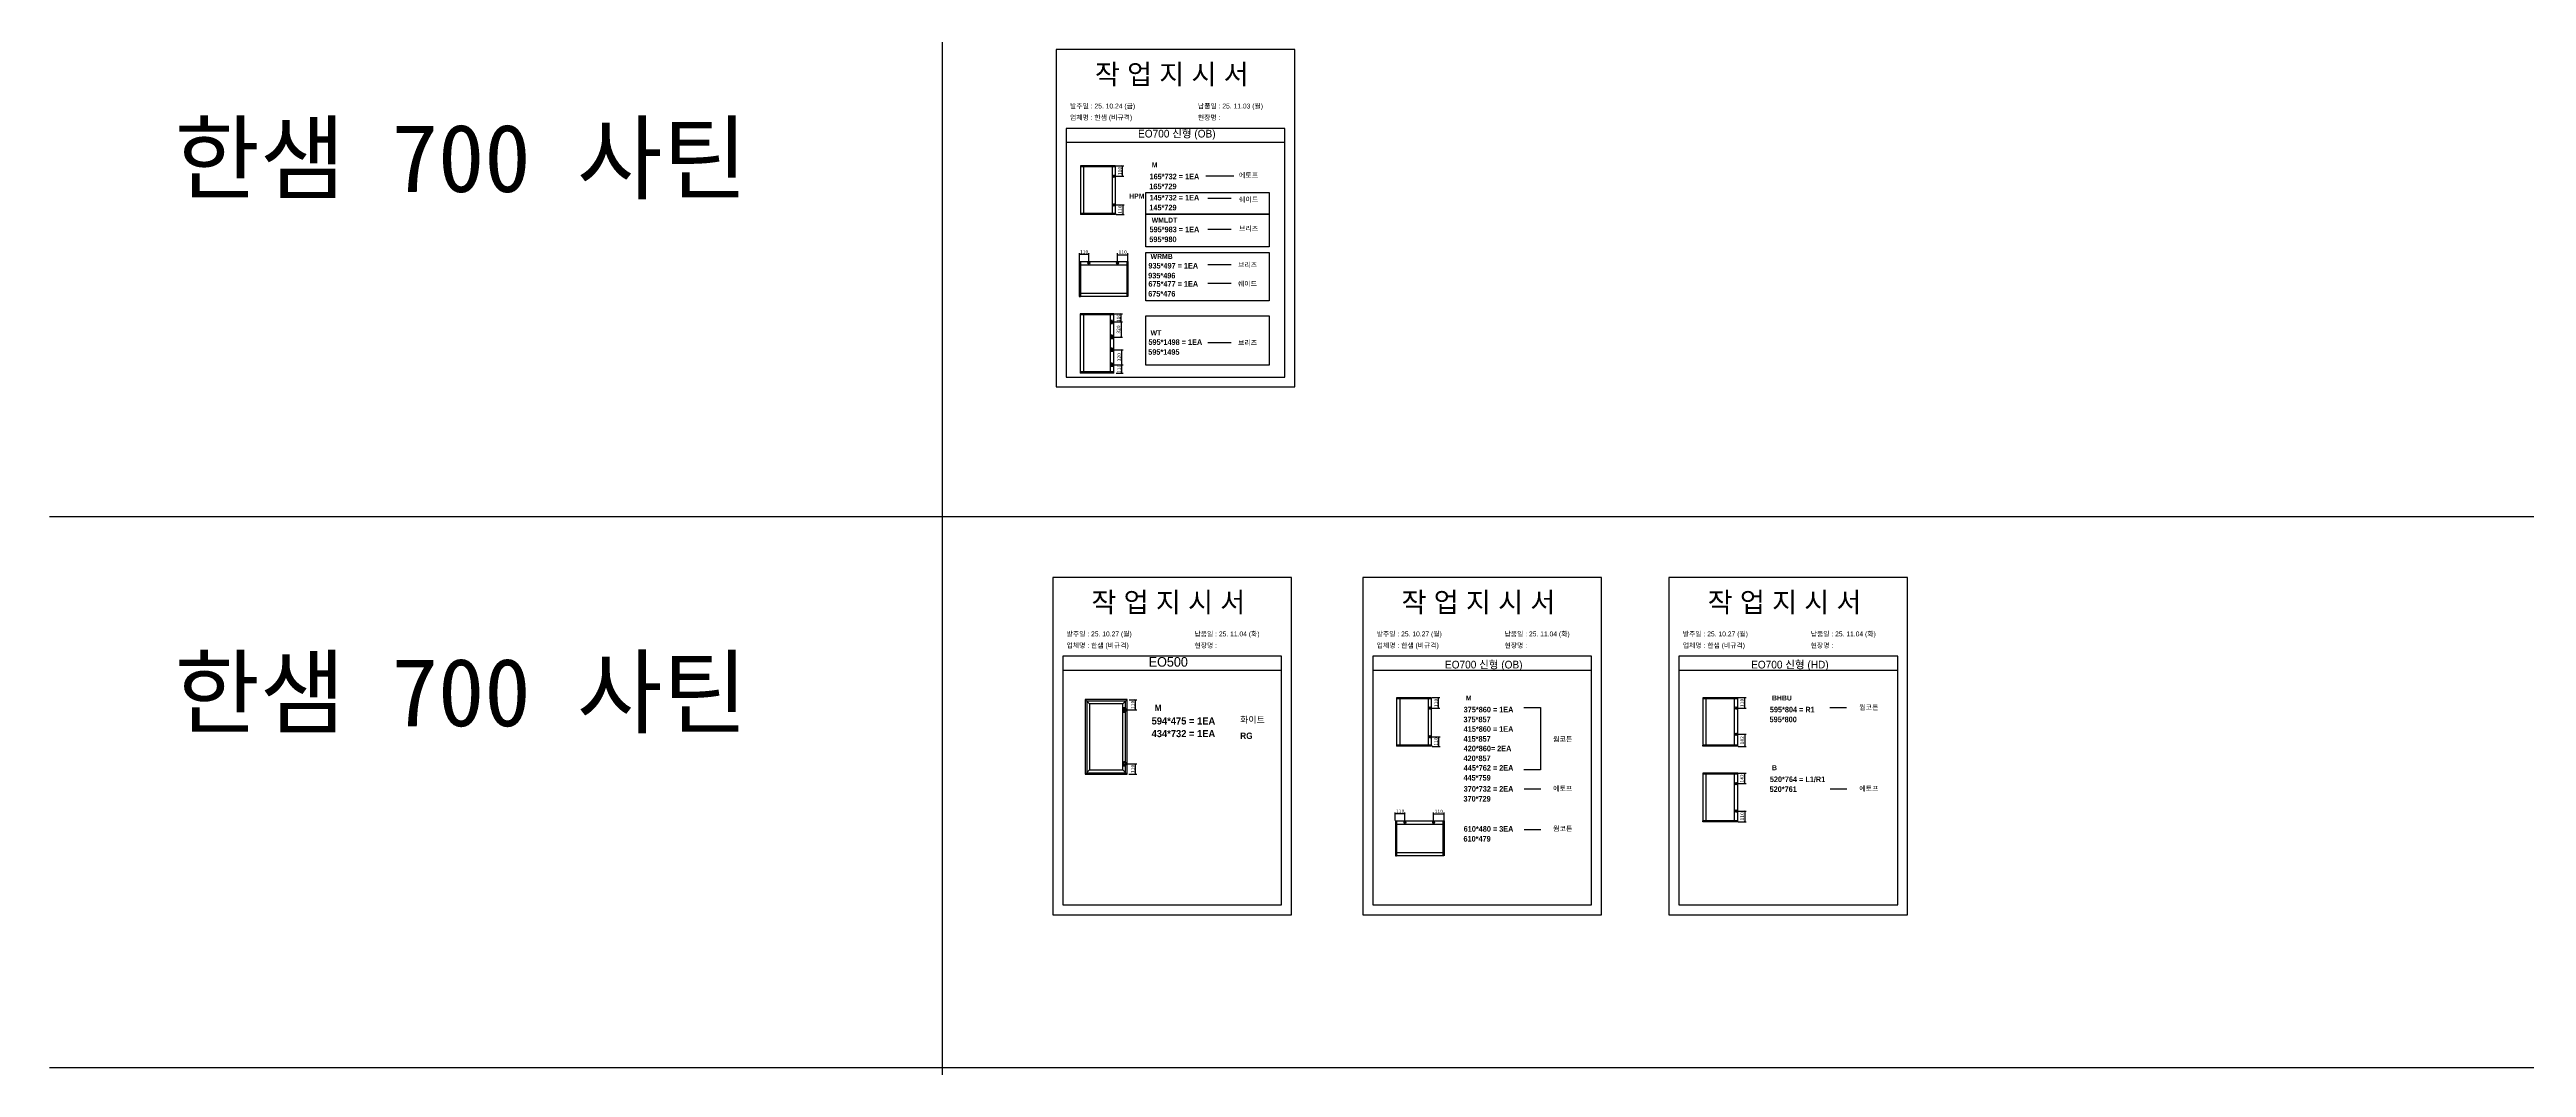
# Model space of a CAD drawing. Header units: millimetres. Extents: x -44117 to 256353, y -2095463 to 65325.
# Drawn here: x 104016 to 121449, y -416135 to -408967 of the extents above; entities that cross this region are included whole.
import ezdxf

# ---------------------------------------------------------------- set-up
doc = ezdxf.new("R2010")
doc.units = ezdxf.units.MM
doc.header["$LTSCALE"] = 10
doc.layers.add('Layer1', color=7, linetype='Continuous', lineweight=70)
doc.styles.add('MtX_Gulim', font='')
doc.styles.get('MtX_Gulim').set_extended_font_data('Gulim', bold=True)
doc.dimstyles.new('ISO-25', dxfattribs={"dimtxt": 2.5, "dimasz": 2.5, "dimexe": 1, "dimexo": 1, "dimtad": 1, "dimtxsty": 'Standard', "dimblk": 'ARCHTICK', "dimcen": 2.5, "dimadec": 0, "dimazin": 0, "dimtfac": 1, "dimtmove": 0, "dimatfit": 3, "dimfxl": 0, "dimarcsym": 0})

# ---------------------------------------------------------------- blocks, each defined once
blk = doc.blocks.new('_ArchTick')
at = {"color": 0, "linetype": 'ByBlock', "const_width": 0.15}
blk.add_lwpolyline([(-0.5, -0.5), (0.5, 0.5)], dxfattribs=at)
blk = doc.blocks.new('*D3658')
at = {"color": 0, "lineweight": -2}
for p, q in [((111523, -409786), (111578, -409786)), ((111523, -409860), (111578, -409860)), ((111568, -409860), (111568, -409786))]:
    blk.add_line(p, q, dxfattribs=at)
at = {"layer": 'Defpoints', "color": 0}
for p in [(111508, -409786), (111508, -409860), (111568, -409786)]:
    blk.add_point(p, dxfattribs=at)
at = {"color": 0, "lineweight": -2, "xscale": 10, "yscale": 10, "zscale": 10}
for p, rotation in [((111568, -409786), 90), ((111568, -409860), 270)]:
    blk.add_blockref('_ArchTick', p, dxfattribs=dict(at, rotation=rotation))
at = {"color": 0, "insert": (111549, -409823), "char_height": 25, "attachment_point": 5, "rotation": 90}
blk.add_mtext('110', dxfattribs=at)
blk = doc.blocks.new('*D3659')
at = {"color": 0, "lineweight": -2}
for p, q in [((111523, -410062), (111579, -410062)), ((111523, -410129), (111579, -410129)), ((111569, -410062), (111569, -410129))]:
    blk.add_line(p, q, dxfattribs=at)
at = {"layer": 'Defpoints', "color": 0}
for p in [(111508, -410062), (111508, -410129), (111569, -410129)]:
    blk.add_point(p, dxfattribs=at)
at = {"color": 0, "lineweight": -2, "xscale": 10, "yscale": 10, "zscale": 10}
for p, rotation in [((111569, -410062), 90), ((111569, -410129), 270)]:
    blk.add_blockref('_ArchTick', p, dxfattribs=dict(at, rotation=rotation))
at = {"color": 0, "insert": (111550, -410095), "char_height": 25, "attachment_point": 5, "rotation": 90}
blk.add_mtext('110', dxfattribs=at)
blk = doc.blocks.new('*D3661')
at = {"color": 0, "lineweight": -2}
for p, q in [((111532, -410457), (111532, -410402)), ((111532, -410412), (111606, -410412)), ((111606, -410457), (111606, -410402))]:
    blk.add_line(p, q, dxfattribs=at)
at = {"layer": 'Defpoints', "color": 0}
for p in [(111532, -410472), (111606, -410412), (111606, -410472)]:
    blk.add_point(p, dxfattribs=at)
at = {"color": 0, "lineweight": -2, "xscale": 10, "yscale": 10, "zscale": 10, "rotation": 180}
blk.add_blockref('_ArchTick', (111532, -410412), dxfattribs=at)
at = {"color": 0, "lineweight": -2, "xscale": 10, "yscale": 10, "zscale": 10}
blk.add_blockref('_ArchTick', (111606, -410412), dxfattribs=at)
at = {"color": 0, "insert": (111569, -410393), "char_height": 25, "attachment_point": 5}
blk.add_mtext('110', dxfattribs=at)
blk = doc.blocks.new('*D3662')
at = {"color": 0, "lineweight": -2}
for p, q in [((111264, -410457), (111264, -410401)), ((111331, -410411), (111264, -410411)), ((111331, -410457), (111331, -410401))]:
    blk.add_line(p, q, dxfattribs=at)
at = {"layer": 'Defpoints', "color": 0}
for p in [(111264, -410411), (111264, -410472), (111331, -410472)]:
    blk.add_point(p, dxfattribs=at)
at = {"color": 0, "lineweight": -2, "xscale": 10, "yscale": 10, "zscale": 10, "rotation": 180}
blk.add_blockref('_ArchTick', (111264, -410411), dxfattribs=at)
at = {"color": 0, "lineweight": -2, "xscale": 10, "yscale": 10, "zscale": 10}
blk.add_blockref('_ArchTick', (111331, -410411), dxfattribs=at)
at = {"color": 0, "insert": (111297, -410392), "char_height": 25, "attachment_point": 5}
blk.add_mtext('110', dxfattribs=at)
blk = doc.blocks.new('*D3663')
at = {"color": 0, "lineweight": -2}
for p, q in [((111510, -410829), (111568, -410829)), ((111510, -410886), (111568, -410886)), ((111558, -410886), (111558, -410829))]:
    blk.add_line(p, q, dxfattribs=at)
at = {"layer": 'Defpoints', "color": 0}
for p in [(111495, -410829), (111495, -410886), (111558, -410829)]:
    blk.add_point(p, dxfattribs=at)
at = {"color": 0, "lineweight": -2, "xscale": 10, "yscale": 10, "zscale": 10}
for p, rotation in [((111558, -410829), 90), ((111558, -410886), 270)]:
    blk.add_blockref('_ArchTick', p, dxfattribs=dict(at, rotation=rotation))
at = {"color": 0, "insert": (111539, -410858), "char_height": 25, "attachment_point": 5, "rotation": 90}
blk.add_mtext('110', dxfattribs=at)
blk = doc.blocks.new('*D3664')
at = {"color": 0, "lineweight": -2}
for p, q in [((111510, -411187), (111572, -411187)), ((111522, -411246), (111572, -411246)), ((111562, -411246), (111562, -411187))]:
    blk.add_line(p, q, dxfattribs=at)
at = {"layer": 'Defpoints', "color": 0}
for p in [(111495, -411187), (111507, -411246), (111562, -411187)]:
    blk.add_point(p, dxfattribs=at)
at = {"color": 0, "lineweight": -2, "xscale": 10, "yscale": 10, "zscale": 10}
for p, rotation in [((111562, -411187), 90), ((111562, -411246), 270)]:
    blk.add_blockref('_ArchTick', p, dxfattribs=dict(at, rotation=rotation))
at = {"color": 0, "insert": (111544, -411216), "char_height": 25, "attachment_point": 5, "rotation": 90}
blk.add_mtext('110', dxfattribs=at)
blk = doc.blocks.new('*D3665')
at = {"color": 0, "lineweight": -2}
for p, q in [((111510, -411082), (111572, -411082)), ((111562, -411187), (111562, -411082)), ((111510, -411187), (111572, -411187))]:
    blk.add_line(p, q, dxfattribs=at)
at = {"layer": 'Defpoints', "color": 0}
for p in [(111495, -411082), (111562, -411082), (111495, -411187)]:
    blk.add_point(p, dxfattribs=at)
at = {"color": 0, "lineweight": -2, "xscale": 10, "yscale": 10, "zscale": 10}
for p, rotation in [((111562, -411082), 90), ((111562, -411187), 270)]:
    blk.add_blockref('_ArchTick', p, dxfattribs=dict(at, rotation=rotation))
at = {"color": 0, "insert": (111544, -411134), "char_height": 25, "attachment_point": 5, "rotation": 90}
blk.add_mtext('320', dxfattribs=at)
blk = doc.blocks.new('*D3666')
at = {"color": 0, "lineweight": -2}
for p, q in [((111510, -410886), (111568, -410886)), ((111558, -410886), (111558, -410992)), ((111510, -410992), (111568, -410992))]:
    blk.add_line(p, q, dxfattribs=at)
at = {"layer": 'Defpoints', "color": 0}
for p in [(111495, -410886), (111495, -410992), (111558, -410992)]:
    blk.add_point(p, dxfattribs=at)
at = {"color": 0, "lineweight": -2, "xscale": 10, "yscale": 10, "zscale": 10}
for p, rotation in [((111558, -410886), 90), ((111558, -410992), 270)]:
    blk.add_blockref('_ArchTick', p, dxfattribs=dict(at, rotation=rotation))
at = {"color": 0, "insert": (111539, -410939), "char_height": 25, "attachment_point": 5, "rotation": 90}
blk.add_mtext('320', dxfattribs=at)
blk = doc.blocks.new('*D3667')
at = {"color": 0, "lineweight": -2}
for p, q in [((111601, -413617), (111668, -413617)), ((111615, -413546), (111668, -413546)), ((111658, -413546), (111658, -413617))]:
    blk.add_line(p, q, dxfattribs=at)
at = {"layer": 'Defpoints', "color": 0}
for p in [(111586, -413617), (111600, -413546), (111658, -413617)]:
    blk.add_point(p, dxfattribs=at)
at = {"color": 0, "lineweight": -2, "xscale": 10, "yscale": 10, "zscale": 10}
for p, rotation in [((111658, -413546), 90), ((111658, -413617), 270)]:
    blk.add_blockref('_ArchTick', p, dxfattribs=dict(at, rotation=rotation))
at = {"color": 0, "insert": (111639, -413582), "char_height": 25, "attachment_point": 5, "rotation": 90}
blk.add_mtext('110', dxfattribs=at)
blk = doc.blocks.new('*D3668')
at = {"color": 0, "lineweight": -2}
for p, q in [((111601, -413997), (111668, -413997)), ((111658, -413997), (111658, -414069)), ((111612, -414069), (111668, -414069))]:
    blk.add_line(p, q, dxfattribs=at)
at = {"layer": 'Defpoints', "color": 0}
for p in [(111586, -413997), (111597, -414069), (111658, -414069)]:
    blk.add_point(p, dxfattribs=at)
at = {"color": 0, "lineweight": -2, "xscale": 10, "yscale": 10, "zscale": 10}
for p, rotation in [((111658, -413997), 90), ((111658, -414069), 270)]:
    blk.add_blockref('_ArchTick', p, dxfattribs=dict(at, rotation=rotation))
at = {"color": 0, "insert": (111639, -414033), "char_height": 25, "attachment_point": 5, "rotation": 90}
blk.add_mtext('110', dxfattribs=at)
blk = doc.blocks.new('*D3669')
at = {"color": 0, "lineweight": -2}
for p, q in [((113748, -413531), (113802, -413531)), ((113748, -413605), (113802, -413605)), ((113792, -413605), (113792, -413531))]:
    blk.add_line(p, q, dxfattribs=at)
at = {"layer": 'Defpoints', "color": 0}
for p in [(113733, -413531), (113733, -413605), (113792, -413531)]:
    blk.add_point(p, dxfattribs=at)
at = {"color": 0, "lineweight": -2, "xscale": 10, "yscale": 10, "zscale": 10}
for p, rotation in [((113792, -413531), 90), ((113792, -413605), 270)]:
    blk.add_blockref('_ArchTick', p, dxfattribs=dict(at, rotation=rotation))
at = {"color": 0, "insert": (113774, -413568), "char_height": 25, "attachment_point": 5, "rotation": 90}
blk.add_mtext('110', dxfattribs=at)
blk = doc.blocks.new('*D3670')
at = {"color": 0, "lineweight": -2}
for p, q in [((113748, -413807), (113803, -413807)), ((113748, -413874), (113803, -413874)), ((113793, -413807), (113793, -413874))]:
    blk.add_line(p, q, dxfattribs=at)
at = {"layer": 'Defpoints', "color": 0}
for p in [(113733, -413807), (113733, -413874), (113793, -413874)]:
    blk.add_point(p, dxfattribs=at)
at = {"color": 0, "lineweight": -2, "xscale": 10, "yscale": 10, "zscale": 10}
for p, rotation in [((113793, -413807), 90), ((113793, -413874), 270)]:
    blk.add_blockref('_ArchTick', p, dxfattribs=dict(at, rotation=rotation))
at = {"color": 0, "insert": (113775, -413840), "char_height": 25, "attachment_point": 5, "rotation": 90}
blk.add_mtext('110', dxfattribs=at)
blk = doc.blocks.new('*D3671')
at = {"color": 0, "lineweight": -2}
for p, q in [((113757, -414395), (113757, -414340)), ((113757, -414350), (113831, -414350)), ((113831, -414395), (113831, -414340))]:
    blk.add_line(p, q, dxfattribs=at)
at = {"layer": 'Defpoints', "color": 0}
for p in [(113831, -414350), (113757, -414410), (113831, -414410)]:
    blk.add_point(p, dxfattribs=at)
at = {"color": 0, "lineweight": -2, "xscale": 10, "yscale": 10, "zscale": 10, "rotation": 180}
blk.add_blockref('_ArchTick', (113757, -414350), dxfattribs=at)
at = {"color": 0, "lineweight": -2, "xscale": 10, "yscale": 10, "zscale": 10}
blk.add_blockref('_ArchTick', (113831, -414350), dxfattribs=at)
at = {"color": 0, "insert": (113794, -414332), "char_height": 25, "attachment_point": 5}
blk.add_mtext('110', dxfattribs=at)
blk = doc.blocks.new('*D3672')
at = {"color": 0, "lineweight": -2}
for p, q in [((113488, -414395), (113488, -414339)), ((113555, -414349), (113488, -414349)), ((113555, -414395), (113555, -414339))]:
    blk.add_line(p, q, dxfattribs=at)
at = {"layer": 'Defpoints', "color": 0}
for p in [(113488, -414349), (113488, -414410), (113555, -414410)]:
    blk.add_point(p, dxfattribs=at)
at = {"color": 0, "lineweight": -2, "xscale": 10, "yscale": 10, "zscale": 10, "rotation": 180}
blk.add_blockref('_ArchTick', (113488, -414349), dxfattribs=at)
at = {"color": 0, "lineweight": -2, "xscale": 10, "yscale": 10, "zscale": 10}
blk.add_blockref('_ArchTick', (113555, -414349), dxfattribs=at)
at = {"color": 0, "insert": (113522, -414331), "char_height": 25, "attachment_point": 5}
blk.add_mtext('110', dxfattribs=at)
blk = doc.blocks.new('*D3673')
at = {"color": 0, "lineweight": -2}
for p, q in [((115902, -413531), (115957, -413531)), ((115902, -413605), (115957, -413605)), ((115947, -413605), (115947, -413531))]:
    blk.add_line(p, q, dxfattribs=at)
at = {"layer": 'Defpoints', "color": 0}
for p in [(115887, -413531), (115887, -413605), (115947, -413531)]:
    blk.add_point(p, dxfattribs=at)
at = {"color": 0, "lineweight": -2, "xscale": 10, "yscale": 10, "zscale": 10}
for p, rotation in [((115947, -413531), 90), ((115947, -413605), 270)]:
    blk.add_blockref('_ArchTick', p, dxfattribs=dict(at, rotation=rotation))
at = {"color": 0, "insert": (115928, -413568), "char_height": 25, "attachment_point": 5, "rotation": 90}
blk.add_mtext('110', dxfattribs=at)
blk = doc.blocks.new('*D3674')
at = {"color": 0, "lineweight": -2}
for p, q in [((115902, -413789), (115958, -413789)), ((115902, -413874), (115958, -413874)), ((115948, -413789), (115948, -413874))]:
    blk.add_line(p, q, dxfattribs=at)
at = {"layer": 'Defpoints', "color": 0}
for p in [(115887, -413789), (115887, -413874), (115948, -413874)]:
    blk.add_point(p, dxfattribs=at)
at = {"color": 0, "lineweight": -2, "xscale": 10, "yscale": 10, "zscale": 10}
for p, rotation in [((115948, -413789), 90), ((115948, -413874), 270)]:
    blk.add_blockref('_ArchTick', p, dxfattribs=dict(at, rotation=rotation))
at = {"color": 0, "insert": (115929, -413831), "char_height": 25, "attachment_point": 5, "rotation": 90}
blk.add_mtext('182', dxfattribs=at)
blk = doc.blocks.new('*D3675')
at = {"color": 0, "lineweight": -2}
for p, q in [((115902, -414063), (115957, -414063)), ((115902, -414136), (115957, -414136)), ((115947, -414136), (115947, -414063))]:
    blk.add_line(p, q, dxfattribs=at)
at = {"layer": 'Defpoints', "color": 0}
for p in [(115887, -414063), (115887, -414136), (115947, -414063)]:
    blk.add_point(p, dxfattribs=at)
at = {"color": 0, "lineweight": -2, "xscale": 10, "yscale": 10, "zscale": 10}
for p, rotation in [((115947, -414063), 90), ((115947, -414136), 270)]:
    blk.add_blockref('_ArchTick', p, dxfattribs=dict(at, rotation=rotation))
at = {"color": 0, "insert": (115928, -414100), "char_height": 25, "attachment_point": 5, "rotation": 90}
blk.add_mtext('142', dxfattribs=at)
blk = doc.blocks.new('*D3676')
at = {"color": 0, "lineweight": -2}
for p, q in [((115902, -414330), (115958, -414330)), ((115948, -414330), (115948, -414405)), ((115902, -414405), (115958, -414405))]:
    blk.add_line(p, q, dxfattribs=at)
at = {"layer": 'Defpoints', "color": 0}
for p in [(115887, -414330), (115887, -414405), (115948, -414405)]:
    blk.add_point(p, dxfattribs=at)
at = {"color": 0, "lineweight": -2, "xscale": 10, "yscale": 10, "zscale": 10}
for p, rotation in [((115948, -414330), 90), ((115948, -414405), 270)]:
    blk.add_blockref('_ArchTick', p, dxfattribs=dict(at, rotation=rotation))
at = {"color": 0, "insert": (115929, -414367), "char_height": 25, "attachment_point": 5, "rotation": 90}
blk.add_mtext('110', dxfattribs=at)

msp = doc.modelspace()

# ---------------------------------------------------------------- linework, layer by layer
for p, q in [((112710.71471, -409522.61076), (111170.71471, -409522.61076)), ((112710.71471, -409622.61076), (111170.71471, -409622.61076)), ((111272.30995, -409786.52668), (111272.30995, -410128.41356)), ((111518.81059, -409786.96941), (111272.30995, -409786.96941)), ((111518.81059, -409793.65957), (111272.30995, -409793.65957)), ((111518.56463, -409786.28071), (111272.55591, -409786.28071)), ((111294.20055, -409793.16764), (111294.20055, -410121.28068)), ((111496.67403, -410121.28068), (111496.67403, -409793.65957)), ((111517.58078, -409793.65957), (111517.58078, -409786.28071)), ((111518.81059, -410128.41356), (111518.81059, -409786.52668)), ((112350.94613, -409859.06308), (112153.94372, -409859.06308)), ((112333.4422, -410017.53023), (112168.38612, -410017.53023)), ((111518.81059, -410121.28068), (111272.30995, -410121.28068)), ((111518.81059, -410127.97084), (111272.30995, -410127.97084)), ((111518.56463, -410128.65953), (111272.55591, -410128.65953)), ((111273.53976, -410128.65953), (111273.53976, -410121.28068)), ((111517.58078, -410121.28068), (111517.58078, -410128.65953)), ((112333.4422, -410235.8302), (112168.38612, -410235.8302)), ((111263.67647, -410461.37704), (111263.67647, -410707.38576)), ((111271.05532, -410462.36089), (111263.67647, -410462.36089)), ((111263.92244, -410461.13108), (111605.80933, -410461.13108)), ((111264.36516, -410461.13108), (111264.36516, -410707.63172)), ((111271.05532, -410461.13108), (111271.05532, -410707.63172)), ((111271.05532, -410483.26764), (111598.67643, -410483.26764)), ((111598.67643, -410461.13108), (111598.67643, -410707.63172)), ((111598.67643, -410462.36089), (111606.05529, -410462.36089)), ((111605.36659, -410461.13108), (111605.36659, -410707.63172)), ((111606.05529, -410461.37704), (111606.05529, -410707.38576)), ((112333.4422, -410483.41432), (112168.38612, -410483.41432)), ((111263.67647, -410706.40192), (111271.05532, -410706.40192)), ((111605.80933, -410707.63172), (111263.92244, -410707.63172)), ((111599.16836, -410685.74112), (111271.05532, -410685.74112)), ((112333.4422, -410613.86186), (112168.38612, -410613.86186)), ((111269.68076, -410828.13), (111269.68076, -411245.33786)), ((111506.67433, -410828.60931), (111269.68076, -410828.60931)), ((111506.67433, -410835.85226), (111269.68076, -410835.85226)), ((111506.40804, -410827.86371), (111269.94705, -410827.86371)), ((111271.01219, -410827.86371), (111271.01219, -410835.85226)), ((111293.38012, -410835.31969), (111293.38012, -411237.61561)), ((111480.4332, -410886.44639), (111509.48238, -410886.44639)), ((111482.70869, -411237.61561), (111482.70869, -410835.85226)), ((111492.29494, -410874.46357), (111488.03439, -410874.46357)), ((111492.29494, -410898.42921), (111488.03439, -410898.42921)), ((111490.16467, -410872.33329), (111490.16467, -410876.59385)), ((111490.16467, -410896.29893), (111490.16467, -410900.55949)), ((111494.95779, -410900.97098), (111494.95779, -410871.92181)), ((111505.34291, -410835.85226), (111505.34291, -410827.86371)), ((111506.67433, -411245.33786), (111506.67433, -410828.13)), ((111480.4332, -410991.62894), (111509.48238, -410991.62894)), ((111480.4332, -411081.83893), (111509.48238, -411081.83893)), ((111492.29494, -410979.64611), (111488.03439, -410979.64611)), ((111492.29494, -411003.61175), (111488.03439, -411003.61175)), ((111492.29494, -411069.8561), (111488.03439, -411069.8561)), ((111490.16467, -410977.51583), (111490.16467, -410981.77639)), ((111490.16467, -411001.48147), (111490.16467, -411005.74203)), ((111490.16467, -411067.72582), (111490.16467, -411071.98638)), ((111494.95779, -410977.10434), (111494.95779, -411006.15352)), ((111494.95779, -411067.31434), (111494.95779, -411096.36352)), ((112333.4422, -411031.82645), (112168.38612, -411031.82645)), ((111506.67433, -411237.61561), (111269.68076, -411237.61561)), ((111506.67433, -411244.85855), (111269.68076, -411244.85855)), ((111506.40804, -411245.60415), (111269.94705, -411245.60415)), ((111271.01219, -411245.60415), (111271.01219, -411237.61561)), ((111480.4332, -411187.02146), (111509.48238, -411187.02146)), ((111492.29494, -411093.82175), (111488.03439, -411093.82175)), ((111492.29494, -411175.03863), (111488.03439, -411175.03863)), ((111492.29494, -411199.00427), (111488.03439, -411199.00427)), ((111490.16467, -411091.69147), (111490.16467, -411095.95202)), ((111490.16467, -411172.90835), (111490.16467, -411177.16891)), ((111490.16467, -411196.87399), (111490.16467, -411201.13455)), ((111494.95779, -411172.49687), (111494.95779, -411201.54605)), ((111505.34291, -411237.61561), (111505.34291, -411245.60415)), ((112686.56651, -413239.44052), (111146.56651, -413239.44052)), ((112686.56651, -413339.44052), (111146.56651, -413339.44052)), ((114869.00403, -413239.44052), (113329.00403, -413239.44052)), ((114869.00403, -413339.44052), (113329.00403, -413339.44052)), ((117023.71695, -413239.44052), (115483.71695, -413239.44052)), ((117023.71695, -413339.44052), (115483.71695, -413339.44052)), ((111599.71294, -413545.03511), (111305.93937, -413545.03511)), ((111305.93937, -413545.03511), (111305.93937, -414069.34847)), ((111306.59965, -413545.69539, 95.353), (111305.93937, -413545.69539, 95.353)), ((111306.59965, -413545.69539, 95.353), (111306.59965, -413545.03511, 95.353)), ((111335.31673, -413574.41247), (111306.59965, -413545.69539)), ((111589.9644, -413554.78365), (111315.68791, -413554.78365)), ((111315.68791, -413554.78365), (111315.68791, -414059.59993)), ((111570.33558, -413574.41247), (111335.31673, -413574.41247)), ((111335.31673, -413574.41247), (111335.31673, -414039.97112)), ((111568.24581, -413617.49047), (111604.17398, -413617.49047)), ((111570.33558, -413574.41247), (111599.05266, -413545.69539)), ((111570.33558, -414039.97112), (111570.33558, -413574.41247)), ((111575.34159, -413602.67005), (111585.22187, -413602.67005)), ((111575.34159, -413632.31088), (111585.22187, -413632.31088)), ((111580.28173, -413607.61019), (111580.28173, -413597.72991)), ((111580.28173, -413637.25102), (111580.28173, -413627.37075)), ((111586.2099, -413599.52637), (111586.2099, -413635.45455)), ((111589.9644, -414059.59993), (111589.9644, -413554.78365)), ((111599.05266, -413545.69539, 95.353), (111599.05266, -413545.03511, 95.353)), ((111599.05266, -413545.69539, 95.353), (111599.05266, -413545.03511, 95.353)), ((111599.05266, -413545.69539, 95.353), (111599.71294, -413545.69539, 95.353)), ((111599.05266, -413545.69539, 95.353), (111599.71294, -413545.69539, 95.353)), ((111599.71294, -414069.34847), (111599.71294, -413545.03511)), ((113496.89569, -413531.42416), (113496.89569, -413873.31104)), ((113743.39633, -413531.86689), (113496.89569, -413531.86689)), ((113743.39633, -413538.55705), (113496.89569, -413538.55705)), ((113743.15037, -413531.1782), (113497.14165, -413531.1782)), ((113518.78629, -413538.06513), (113518.78629, -413866.17816)), ((113721.25977, -413866.17816), (113721.25977, -413538.55705)), ((113742.16652, -413538.55705), (113742.16652, -413531.1782)), ((113743.39633, -413873.31104), (113743.39633, -413531.42416)), ((115651.60861, -413531.42416), (115651.60861, -413873.31104)), ((115898.10925, -413531.86689), (115651.60861, -413531.86689)), ((115898.10925, -413538.55705), (115651.60861, -413538.55705)), ((115897.86329, -413531.1782), (115651.85457, -413531.1782)), ((115673.49921, -413538.06513), (115673.49921, -413866.17816)), ((115875.97269, -413866.17816), (115875.97269, -413538.55705)), ((115896.87944, -413538.55705), (115896.87944, -413531.1782)), ((115898.10925, -413873.31104), (115898.10925, -413531.42416)), ((113743.39633, -413866.17816), (113496.89569, -413866.17816)), ((113743.39633, -413872.86832), (113496.89569, -413872.86832)), ((113743.15037, -413873.55701), (113497.14165, -413873.55701)), ((113498.1255, -413873.55701), (113498.1255, -413866.17816)), ((113742.16652, -413866.17816), (113742.16652, -413873.55701)), ((115898.10925, -413866.17816), (115651.60861, -413866.17816)), ((115898.10925, -413872.86832), (115651.60861, -413872.86832)), ((115897.86329, -413873.55701), (115651.85457, -413873.55701)), ((115652.83842, -413873.55701), (115652.83842, -413866.17816)), ((115896.87944, -413866.17816), (115896.87944, -413873.55701)), ((111335.31673, -414039.97112), (111306.59965, -414068.6882)), ((111335.31673, -414039.97112), (111570.33558, -414039.97112)), ((111568.24354, -413996.89312), (111604.17172, -413996.89312)), ((111570.33111, -414039.97112), (111599.05478, -414068.6882)), ((111575.00998, -413982.0727), (111584.89026, -413982.0727)), ((111575.00998, -414011.71353), (111584.89026, -414011.71353)), ((111579.95012, -413977.13256), (111579.95012, -413987.01284)), ((111579.95012, -414006.77339), (111579.95012, -414016.65367)), ((111586.20763, -413978.92902), (111586.20763, -414014.8572)), ((111306.59965, -414068.6882, 95.353), (111305.93937, -414068.6882, 95.353)), ((111305.93937, -414069.34847), (111599.71294, -414069.34847)), ((111306.59965, -414068.6882, 95.353), (111306.59965, -414069.34847, 95.353)), ((111315.68791, -414059.59993), (111589.9644, -414059.59993)), ((111597.08047, -414069.35074), (111597.0782, -414069.34847)), ((111599.05266, -414068.6882, 95.353), (111599.71294, -414068.6882, 95.353)), ((111599.05266, -414068.6882, 95.353), (111599.05266, -414069.34847, 95.353)), ((111599.05266, -414068.6882, 95.353), (111599.71294, -414068.6882, 95.353)), ((111599.05266, -414068.6882, 95.353), (111599.05266, -414069.34847, 95.353)), ((114393.80344, -414172.50382), (114511.18715, -414172.50382)), ((115651.60861, -414063.03175), (115651.60861, -414404.91863)), ((115898.10925, -414063.47448), (115651.60861, -414063.47448)), ((115898.10925, -414070.16464), (115651.60861, -414070.16464)), ((115897.86329, -414062.78578), (115651.85457, -414062.78578)), ((115673.49921, -414069.67271), (115673.49921, -414397.78575)), ((115875.97269, -414397.78575), (115875.97269, -414070.16464)), ((115896.87944, -414070.16464), (115896.87944, -414062.78578)), ((115898.10925, -414404.91863), (115898.10925, -414063.03175)), ((116548.51636, -414172.50382), (116665.90008, -414172.50382)), ((113488.26221, -414399.47685), (113488.26221, -414645.48557)), ((113488.50818, -414399.23089), (113830.39507, -414399.23089)), ((113488.9509, -414399.23089), (113488.9509, -414645.73153)), ((113495.64106, -414399.23089), (113495.64106, -414645.73153)), ((113823.26217, -414399.23089), (113823.26217, -414645.73153)), ((113829.95234, -414399.23089), (113829.95234, -414645.73153)), ((113830.64103, -414399.47685), (113830.64103, -414645.48557)), ((115898.10925, -414397.78575), (115651.60861, -414397.78575)), ((115652.83842, -414405.1646), (115652.83842, -414397.78575)), ((115896.87944, -414397.78575), (115896.87944, -414405.1646)), ((113495.64106, -414400.4607), (113488.26221, -414400.4607)), ((113495.64106, -414421.36745), (113823.26217, -414421.36745)), ((113823.26217, -414400.4607), (113830.64103, -414400.4607)), ((114393.80344, -414459.65918), (114511.18715, -414459.65918)), ((115898.10925, -414404.47591), (115651.60861, -414404.47591)), ((115897.86329, -414405.1646), (115651.85457, -414405.1646)), ((113488.26221, -414644.50172), (113495.64106, -414644.50172)), ((113830.39507, -414645.73153), (113488.50818, -414645.73153)), ((113823.7541, -414623.84093), (113495.64106, -414623.84093))]:
    msp.add_line(p, q)
at = {"color": 1}
for p, q in [((104015.69829, -412254.53636), (196284.84516, -412254.53636)), ((104015.69829, -412254.53636), (196284.84516, -412254.53636)), ((104015.69829, -416135.06978), (196284.84516, -416135.06978)), ((104015.69829, -416135.06978), (196284.84516, -416135.06978))]:
    msp.add_line(p, q, dxfattribs=at)
for p in [(110300.49669, 21924.9366), (110300.49669, 14161.07811), (110300.49669, 18584.38997), (110300.49669, 10820.53148), (110300.49669, 18627.87121), (110300.49669, 10864.01272), (110300.49669, 15287.32457), (110300.49669, 7523.46608), (110300.49669, 3746.75115), (110300.49669, 21924.9366), (110300.49669, 14161.07811), (110300.49669, 18584.38997), (110300.49669, 10820.53148), (110300.49669, 18627.87121), (110300.49669, 10864.01272), (110300.49669, 15287.32457), (110300.49669, 7523.46608), (110300.49669, 3746.75115), (110300.49669, 21924.9366), (110300.49669, 14161.07811), (110300.49669, 18584.38997), (110300.49669, 10820.53148), (110300.49669, 18627.87121), (110300.49669, 10864.01272), (110300.49669, 15287.32457), (110300.49669, 7523.46608), (110300.49669, 3746.75115), (110300.49669, 21924.9366), (110300.49669, 14161.07811), (110300.49669, 18584.38997), (110300.49669, 10820.53148), (110300.49669, 18627.87121), (110300.49669, 10864.01272), (110300.49669, 15287.32457), (110300.49669, 7523.46608), (110300.49669, 3746.75115), (110300.49669, 21924.9366), (110300.49669, 14161.07811), (110300.49669, 18584.38997), (110300.49669, 10820.53148), (110300.49669, 18627.87121), (110300.49669, 10864.01272), (110300.49669, 15287.32457), (110300.49669, 7523.46608), (110300.49669, 3746.75115), (110300.49669, 21924.9366), (110300.49669, 14161.07811), (110300.49669, 18584.38997), (110300.49669, 10820.53148), (110300.49669, 18627.87121), (110300.49669, 10864.01272), (110300.49669, 15287.32457), (110300.49669, 7523.46608), (110300.49669, 3746.75115), (110300.49669, 21924.9366), (110300.49669, 14161.07811), (110300.49669, 18584.38997), (110300.49669, 10820.53148), (110300.49669, 18627.87121), (110300.49669, 10864.01272), (110300.49669, 15287.32457), (110300.49669, 7523.46608), (110300.49669, 3746.75115), (110300.49669, 21924.9366), (110300.49669, 14161.07811), (110300.49669, 18584.38997), (110300.49669, 10820.53148), (110300.49669, 18627.87121), (110300.49669, 10864.01272), (110300.49669, 15287.32457), (110300.49669, 7523.46608), (110300.49669, 3746.75115), (110300.49669, 21924.9366), (110300.49669, 14161.07811), (110300.49669, 18584.38997), (110300.49669, 10820.53148), (110300.49669, 18627.87121), (110300.49669, 10864.01272), (110300.49669, 15287.32457), (110300.49669, 7523.46608), (110300.49669, 3746.75115), (110300.49669, 21924.9366), (110300.49669, 14161.07811), (110300.49669, 18584.38997), (110300.49669, 10820.53148), (110300.49669, 18627.87121), (110300.49669, 10864.01272), (110300.49669, 15287.32457), (110300.49669, 7523.46608), (110300.49669, 3746.75115), (110300.49669, 12702.87182), (110300.49669, 4939.01333), (110300.49669, 9362.32519), (110300.49669, 1598.4667), (110300.49669, 9405.80642), (110300.49669, 1641.94794), (110300.49669, 6065.25979), (110300.49669, -1698.5987), (110300.49669, -5475.31363), (110300.49669, 12702.87182), (110300.49669, 4939.01333), (110300.49669, 9362.32519), (110300.49669, 1598.4667), (110300.49669, 9405.80642), (110300.49669, 1641.94794), (110300.49669, 6065.25979), (110300.49669, -1698.5987), (110300.49669, -5475.31363), (110300.49669, 12702.87182), (110300.49669, 4939.01333), (110300.49669, 9362.32519), (110300.49669, 1598.4667), (110300.49669, 9405.80642), (110300.49669, 1641.94794), (110300.49669, 6065.25979), (110300.49669, -1698.5987), (110300.49669, -5475.31363), (110300.49669, 12702.87182), (110300.49669, 4939.01333), (110300.49669, 9362.32519), (110300.49669, 1598.4667), (110300.49669, 9405.80642), (110300.49669, 1641.94794), (110300.49669, 6065.25979), (110300.49669, -1698.5987), (110300.49669, -5475.31363), (110300.49669, 12702.87182), (110300.49669, 4939.01333), (110300.49669, 9362.32519), (110300.49669, 1598.4667), (110300.49669, 9405.80642), (110300.49669, 1641.94794), (110300.49669, 6065.25979), (110300.49669, -1698.5987), (110300.49669, -5475.31363)]:
    msp.add_xline(p, (0, 1), dxfattribs=at)
for points in [[(111100.71471, -411343.44104), (112780.71471, -411343.44104), (112780.71471, -408967.44104), (111100.71471, -408967.44104)], [(111731.78617, -409974.93511), (112599.66168, -409974.93511), (112599.66168, -410126.68021), (111731.78617, -410126.68021)], [(111731.78617, -410126.68021), (112599.66168, -410126.68021), (112599.66168, -410355.62897), (111731.78617, -410355.62897)], [(111731.78617, -410395.56189), (112599.66168, -410395.56189), (112599.66168, -410736.32283), (111731.78617, -410736.32283)], [(111731.78617, -410843.01028), (112599.66168, -410843.01028), (112599.66168, -411188.89595), (111731.78617, -411188.89595)], [(111076.56651, -415060.2708), (112756.56651, -415060.2708), (112756.56651, -412684.2708), (111076.56651, -412684.2708)], [(113259.00403, -415060.2708), (114939.00403, -415060.2708), (114939.00403, -412684.2708), (113259.00403, -412684.2708)], [(115413.71695, -415060.2708), (117093.71695, -415060.2708), (117093.71695, -412684.2708), (115413.71695, -412684.2708)]]:
    msp.add_lwpolyline(points, close=True)
for points in [[(111170.71471, -409522.61076), (111170.71471, -411273.44104), (112710.71471, -411273.44104), (112710.71471, -409522.61076)], [(111146.56651, -413239.44052), (111146.56651, -414990.2708), (112686.56651, -414990.2708), (112686.56651, -413239.44052)], [(113329.00403, -413239.44052), (113329.00403, -414990.2708), (114869.00403, -414990.2708), (114869.00403, -413239.44052)], [(115483.71695, -413239.44052), (115483.71695, -414990.2708), (117023.71695, -414990.2708), (117023.71695, -413239.44052)], [(114391.62966, -413600.80164), (114509.01338, -413600.80164), (114509.01338, -414039.9037), (114391.62966, -414039.9037)], [(116546.34258, -413600.80164), (116663.7263, -413600.80164)]]:
    msp.add_lwpolyline(points)
for centre, radius in [((111494.95779, -410886.44639), 9.31997), ((111490.16467, -410874.46357), 0.85211), ((111490.16467, -410898.42921), 0.85211), ((111494.95779, -410991.62894), 9.31997), ((111494.95779, -411081.83893), 9.31997), ((111490.16467, -410979.64611), 0.85211), ((111490.16467, -411003.61175), 0.85211), ((111490.16467, -411069.8561), 0.85211), ((111494.95779, -411187.02146), 9.31997), ((111490.16467, -411093.82175), 0.85211), ((111490.16467, -411175.03863), 0.85211), ((111490.16467, -411199.00427), 0.85211), ((111586.2099, -413617.49047), 11.52699), ((111580.28173, -413602.67005), 2.56887), ((111580.28173, -413632.31088), 2.56887), ((111586.20763, -413996.89312), 11.52699), ((111579.95012, -413982.0727), 2.56887), ((111579.95012, -414011.71353), 2.56887)]:
    msp.add_circle(centre, radius)
for centre, radius, start, end in [((111518.56463, -409786.52668), 0.24596, 0, 90), ((111272.55591, -410128.41357), 0.24596, 180, 270), ((111518.56463, -410128.41357), 0.24596, 270, 0), ((111263.92243, -410461.37704), 0.24596, 90, 180), ((111605.80933, -410461.37704), 0.24596, 0, 90), ((111263.92243, -410707.38576), 0.24596, 180, 270), ((111269.94705, -410828.13), 0.26628, 90, 180), ((111506.40804, -410828.13), 0.26628, 0, 90), ((111269.94705, -411245.33787), 0.26628, 180, 270), ((111506.40804, -411245.33787), 0.26628, 270, 0), ((113743.15037, -413531.42416), 0.24596, 0, 90), ((115897.86329, -413531.42416), 0.24596, 0, 90), ((113497.14165, -413873.31105), 0.24596, 180, 270), ((113743.15037, -413873.31105), 0.24596, 270, 0), ((115651.85457, -413873.31105), 0.24596, 180, 270), ((115897.86329, -413873.31105), 0.24596, 270, 0), ((115897.86329, -414063.03175), 0.24596, 0, 90), ((113488.50817, -414399.47685), 0.24596, 90, 180), ((113830.39507, -414399.47685), 0.24596, 0, 90), ((115651.85457, -414404.91864), 0.24596, 180, 270), ((115897.86329, -414404.91864), 0.24596, 270, 0), ((113488.50817, -414645.48557), 0.24596, 180, 270)]:
    msp.add_arc(centre, radius, start, end)
at = {"layer": 'Layer1'}
for p, q in [((111508.17261, -409850.83199), (111508.17261, -409868.96239)), ((111508.17261, -410070.84035), (111508.17261, -410052.70995)), ((111321.49565, -410471.76907), (111339.62605, -410471.76907)), ((111541.50401, -410471.76907), (111523.37361, -410471.76907)), ((113732.75835, -413595.72948), (113732.75835, -413613.85988)), ((115887.47127, -413595.72948), (115887.47127, -413613.85988)), ((113732.75835, -413815.73784), (113732.75835, -413797.60743)), ((115887.47127, -413798.15585), (115887.47127, -413780.02545)), ((115887.47127, -414127.33706), (115887.47127, -414145.46746)), ((115887.47127, -414338.82864), (115887.47127, -414320.69824)), ((113546.08139, -414409.86887), (113564.21179, -414409.86887)), ((113766.08975, -414409.86887), (113747.95935, -414409.86887))]:
    msp.add_line(p, q, dxfattribs=at)
for points in [[(111517.23781, -409859.89719), (111499.1074, -409859.89719)], [(111517.23781, -410061.77515), (111499.1074, -410061.77515)], [(111330.56085, -410462.70387), (111330.56085, -410480.83427)], [(111532.43881, -410462.70387), (111532.43881, -410480.83427)], [(113741.82355, -413604.79468), (113723.69315, -413604.79468)], [(115896.53647, -413604.79468), (115878.40607, -413604.79468)], [(113741.82355, -413806.67264), (113723.69315, -413806.67264)], [(115896.53647, -413789.09065), (115878.40607, -413789.09065)], [(115896.53647, -414136.40226), (115878.40607, -414136.40226)], [(115896.53647, -414329.76344), (115878.40607, -414329.76344)], [(113555.14659, -414400.80367), (113555.14659, -414418.93407)], [(113757.02455, -414400.80367), (113757.02455, -414418.93407)]]:
    msp.add_lwpolyline(points, close=True, dxfattribs=at)
for centre in [(111508.17261, -409859.89719), (111508.17261, -410061.77515), (111330.56085, -410471.76907), (111532.43881, -410471.76907), (113732.75835, -413604.79468), (115887.47127, -413604.79468), (113732.75835, -413806.67264), (115887.47127, -413789.09065), (115887.47127, -414136.40226), (115887.47127, -414329.76344), (113555.14659, -414409.86887), (113757.02455, -414409.86887)]:
    msp.add_circle(centre, 6.04347, dxfattribs=at)

# ---------------------------------------------------------------- texts
at = {"linetype": 'Continuous', "style": 'MtX_Gulim'}
for s, height, p in [('165*732 = 1EA', 39.2712622, (111758.11792, -409881.22721)), ('M', 35.04934, (111773.28939, -409797.71287)), ('에토프', 35.049344, (112387.59617, -409869.98014)), ('HPM', 35.049344, (111614.6496, -410016.69572)), ('145*732 = 1EA', 39.2712622, (111758.11792, -410030.35172)), ('쉐이드', 35.049344, (112387.59617, -410040.81817)), ('595*983 = 1EA', 39.2712622, (111758.11792, -410253.97608)), ('WMLDT', 35.049344, (111773.28939, -410186.39331)), ('브리즈', 35.049344, (112387.59617, -410245.80718)), ('935*497 = 1EA', 39.2712622, (111750.13134, -410509.54679)), ('WRMB', 35.049344, (111765.30281, -410441.96401)), ('브리즈', 35.049344, (112379.60959, -410501.37788)), ('675*477 = 1EA', 39.2712622, (111750.13134, -410637.33214)), ('쉐이드', 35.049344, (112379.60959, -410634.48762)), ('595*1498 = 1EA', 39.2712622, (111750.13134, -411047.31014)), ('WT', 35.049344, (111765.30281, -410979.72737)), ('브리즈', 35.049344, (112379.60959, -411049.79001)), ('M', 35.04934, (113984.37741, -413551.04163)), ('BHBU', 35.049344, (116139.09033, -413551.04163)), ('594*475 = 1EA', 50.2520456, (111772.61932, -413720.09963)), ('M', 44.84962, (111793.94381, -413625.00197)), ('화이트', 44.849621, (112395.85951, -413708.69023)), ('375*860 = 1EA', 39.2712622, (113969.20594, -413634.55598)), ('595*804 = R1', 39.2712622, (116123.91886, -413634.55598)), ('웜코튼', 35.049344, (116753.39711, -413616.45513)), ('434*732 = 1EA', 50.2520456, (111772.61932, -413809.2243)), ('RG', 44.849621, (112395.85951, -413821.7264)), ('415*860 = 1EA', 39.2712622, (113969.20594, -413771.50365)), ('420*860= 2EA', 39.2712622, (113969.20594, -413908.45132)), ('웜코튼', 35.049344, (114598.68419, -413840.68617)), ('445*762 = 2EA', 39.2712622, (113969.20594, -414045.399)), ('B', 35.04934, (116139.09033, -414042.05849)), ('370*732 = 2EA', 39.2712622, (113969.20594, -414193.21553)), ('에토프', 35.049344, (114598.68419, -414188.48977)), ('520*764 = L1/R1', 39.2712622, (116123.91886, -414125.57284)), ('에토프', 35.049344, (116753.39711, -414188.48977)), ('610*480 = 3EA', 39.2712622, (113969.20594, -414474.93645)), ('웜코튼', 35.049344, (114598.68419, -414470.2107))]:
    msp.add_text(s, height=height, dxfattribs=at).set_placement(p)
at = {"color": 242, "linetype": 'Continuous', "true_color": 0xcd2027, "style": 'MtX_Gulim'}
for s, p in [('165*729', (111756.656, -409950.82698)), ('145*729', (111756.656, -410099.95149)), ('595*980', (111756.656, -410323.57585)), ('935*496', (111748.66941, -410579.14655)), ('675*476', (111748.66941, -410706.93191)), ('595*1495', (111748.66941, -411116.90991)), ('375*857', (113967.74401, -413704.15575)), ('595*800', (116122.45694, -413704.15575)), ('415*857', (113967.74401, -413841.10342)), ('420*857', (113967.74401, -413978.05109)), ('445*759', (113967.74401, -414114.99876)), ('370*729', (113967.74401, -414262.8153)), ('520*761', (116122.45694, -414195.17261)), ('610*479', (113967.74401, -414544.53622))]:
    msp.add_text(s, height=39.271262, dxfattribs=at).set_placement(p)
at = {"attachment_point": 1}
for s, width, gutter_width, heights, insert, char_height in [('{\\fGulim|b0|i0|c129|p50;작 업 지 시 서}', 3307.3198183, 12.5, [-155.84554], (111373.52131, -409071.60355), 140), ('\\pt11;{\\fGulim|b0|i0|c129|p50;발주일 : 25. 10.24 (금)}', 3307.3198183, 12.5, [26.51754], (111198.31196, -409348.32397), 34.3), ('{\\fGulim|b0|i0|c129|p50;납품일 : 25. 11.03 (월)}', 3307.3198183, 12.5, [35.09023], (112098.28994, -409348.32397), 34.3), ('{\\f굴림|b0|i0|c129|p50;한샘} 700 {\\f굴림|b0|i0|c129|p50;사틴}', 5072.1082947, 2395.6482, [-533.35869], (104895.62473, -409491.79026), 479.1296392), ('{\\fGulim|b0|i0|c129|p50;업체명 : 한샘 (비규격)}', 3307.3198183, 12.5, [36.11279], (111198.31196, -409428.98015), 34.3), ('{\\fGulim|b0|i0|c129|p50;현장명 : }', 3307.3198183, 12.5, [-38.2735], (112098.28994, -409428.98015), 34.3), ('{\\fGulim|b0|i0|c129|p50;EO700 신형 (OB) }', 5224.9748335, 19.74777, [57.05176], (111677.26338, -409532.74511), 54.1878762), ('{\\fGulim|b0|i0|c129|p50;작 업 지 시 서}', 3307.3198183, 12.5, [-155.84554], (111349.37312, -412788.43331), 140), ('{\\fGulim|b0|i0|c129|p50;작 업 지 시 서}', 3307.3198183, 12.5, [-155.84554], (113531.81063, -412788.43331), 140), ('{\\fGulim|b0|i0|c129|p50;작 업 지 시 서}', 3307.3198183, 12.5, [-155.84554], (115686.52356, -412788.43331), 140), ('{\\fGulim|b0|i0|c129|p50;업체명 : 한샘 (비규격)}', 3307.3198183, 12.5, [36.11279], (111174.16376, -413145.80991), 34.3), ('\\pt11;{\\fGulim|b0|i0|c129|p50;발주일 : 25. 10.27 (월)}', 3307.3198183, 12.5, [34.50412], (111174.16376, -413065.15373), 34.3), ('{\\fGulim|b0|i0|c129|p50;현장명 : }', 3307.3198183, 12.5, [-38.2735], (112074.14175, -413145.80991), 34.3), ('{\\fGulim|b0|i0|c129|p50;납품일 : 25. 11.04 (화)}', 3307.3198183, 12.5, [35.09023], (112074.14175, -413065.15373), 34.3), ('{\\fGulim|b0|i0|c129|p50;업체명 : 한샘 (비규격)}', 3307.3198183, 12.5, [36.11279], (113356.60128, -413145.80991), 34.3), ('\\pt11;{\\fGulim|b0|i0|c129|p50;발주일 : 25. 10.27 (월)}', 3307.3198183, 12.5, [34.50412], (113356.60128, -413065.15373), 34.3), ('{\\fGulim|b0|i0|c129|p50;현장명 : }', 3307.3198183, 12.5, [-38.2735], (114256.57926, -413145.80991), 34.3), ('{\\fGulim|b0|i0|c129|p50;납품일 : 25. 11.04 (화)}', 3307.3198183, 12.5, [35.09023], (114256.57926, -413065.15373), 34.3), ('{\\fGulim|b0|i0|c129|p50;업체명 : 한샘 (비규격)}', 3307.3198183, 12.5, [36.11279], (115511.3142, -413145.80991), 34.3), ('\\pt11;{\\fGulim|b0|i0|c129|p50;발주일 : 25. 10.27 (월)}', 3307.3198183, 12.5, [34.50412], (115511.3142, -413065.15373), 34.3), ('{\\fGulim|b0|i0|c129|p50;현장명 : }', 3307.3198183, 12.5, [-38.2735], (116411.29218, -413145.80991), 34.3), ('{\\fGulim|b0|i0|c129|p50;납품일 : 25. 11.04 (화)}', 3307.3198183, 12.5, [35.09023], (116411.29218, -413065.15373), 34.3), ('{\\f굴림|b0|i0|c129|p50;한샘} 700 {\\f굴림|b0|i0|c129|p50;사틴}', 5072.1082947, 2395.6482, [-533.35869], (104895.62473, -413252.74372), 479.1296392), ('{\\fGulim|b0|i0|c129|p50;EO500}', 1597.0710432, 6.03612, [-69.31494], (111752.33963, -413245.21872), 67.6045736), ('{\\fGulim|b0|i0|c129|p50;EO700 신형 (OB) }', 5224.9748335, 19.74777, [57.05176], (113837.61677, -413271.25471), 54.1878762), ('{\\fGulim|b0|i0|c129|p50;EO700 신형 (HD) }', 5224.9748335, 19.74777, [57.05176], (115992.32969, -413271.25471), 54.1878762)]:
    msp.add_mtext_dynamic_manual_height_columns(s, width=width, gutter_width=gutter_width, heights=heights, dxfattribs=dict(at, insert=insert, char_height=char_height))

# ---------------------------------------------------------------- dimensions: what is measured, and where the dimension line sits
for base, p1, p2, text, picture, middle in [((111567.78638, -409786.28071), (111508.17261, -409859.89719), (111508.17261, -409786.28071), '110', '*D3658', (111549.03638, -409823.08895)), ((111568.73985, -410128.65953), (111508.17261, -410061.77515), (111508.17261, -410128.65953), '110', '*D3659', (111549.98985, -410095.21734)), ((111557.88293, -410991.62894), (111494.95779, -410886.4464), (111494.95779, -410991.62894), '320', '*D3666', (111539.13293, -410939.03767)), ((111562.45439, -411081.83893), (111494.95779, -411187.02146), (111494.95779, -411081.83893), '320', '*D3665', (111543.70439, -411134.4302)), ((111562.45439, -411187.02146), (111506.59634, -411245.52616), (111494.95779, -411187.02146), '110', '*D3664', (111543.70439, -411216.27381)), ((113792.37212, -413531.1782), (113732.75835, -413604.79468), (113732.75835, -413531.1782), '110', '*D3669', (113773.62212, -413567.98644)), ((115947.08504, -413531.1782), (115887.47127, -413604.79468), (115887.47127, -413531.1782), '110', '*D3673', (115928.33504, -413567.98644)), ((111657.62118, -413617.49047), (111599.71294, -413545.69539, 95.353), (111586.2099, -413617.49047), '110', '*D3667', (111638.87118, -413581.59293)), ((113793.32559, -413873.55701), (113732.75835, -413806.67264), (113732.75835, -413873.55701), '110', '*D3670', (113774.57559, -413840.11482)), ((115948.03852, -413873.55701), (115887.47127, -413789.09065), (115887.47127, -413873.55701), '182', '*D3674', (115929.28852, -413831.32383)), ((111657.62118, -414069.35074), (111586.20763, -413996.89312), (111597.08047, -414069.35074), '110', '*D3668', (111638.87118, -414033.12193)), ((115947.08504, -414062.78578), (115887.47127, -414136.40226), (115887.47127, -414062.78578), '142', '*D3675', (115928.33504, -414099.59402)), ((115948.03852, -414405.1646), (115887.47127, -414329.76344), (115887.47127, -414405.1646), '110', '*D3676', (115929.28852, -414367.46402))]:
    dim = msp.add_linear_dim(base=base, p1=p1, p2=p2, angle=90, text=text, dimstyle='ISO-25', override={"dimscale": 10, "dimasz": 1, "dimexo": 1.5, "dimtxsty": 'Standard'})
    dim.commit()
    dim.dimension.update_dxf_attribs({"geometry": picture, "text_midpoint": middle})
for base, p1, p2, picture, middle in [((111263.67647, -410411.20182), (111330.56085, -410471.76907), (111263.67647, -410471.76907), '*D3662', (111297.11866, -410392.45182)), ((111606.05529, -410412.15529), (111532.43881, -410471.76907), (111606.05529, -410471.76907), '*D3661', (111569.24705, -410393.40529)), ((113488.26221, -414349.30162), (113555.14659, -414409.86887), (113488.26221, -414409.86887), '*D3672', (113521.7044, -414330.55162)), ((113830.64103, -414350.2551), (113757.02455, -414409.86887), (113830.64103, -414409.86887), '*D3671', (113793.83279, -414331.5051))]:
    dim = msp.add_linear_dim(base=base, p1=p1, p2=p2, text='110', dimstyle='ISO-25', override={"dimscale": 10, "dimasz": 1, "dimexo": 1.5, "dimtxsty": 'Standard'})
    dim.commit()
    dim.dimension.update_dxf_attribs({"geometry": picture, "text_midpoint": middle})
dim = msp.add_linear_dim(base=(111557.88293, -410828.60931), p1=(111494.95779, -410886.44639), p2=(111494.95779, -410828.60931), angle=90, text='110', dimstyle='ISO-25', override={"dimscale": 10, "dimasz": 1, "dimexo": 1.5, "dimtxsty": 'Standard'})
dim.commit()
dim.dimension.update_dxf_attribs({"geometry": '*D3663', "text_midpoint": (111557.88293, -410857.52785), "dimtype": 160})

doc.saveas('drawing.dxf')
